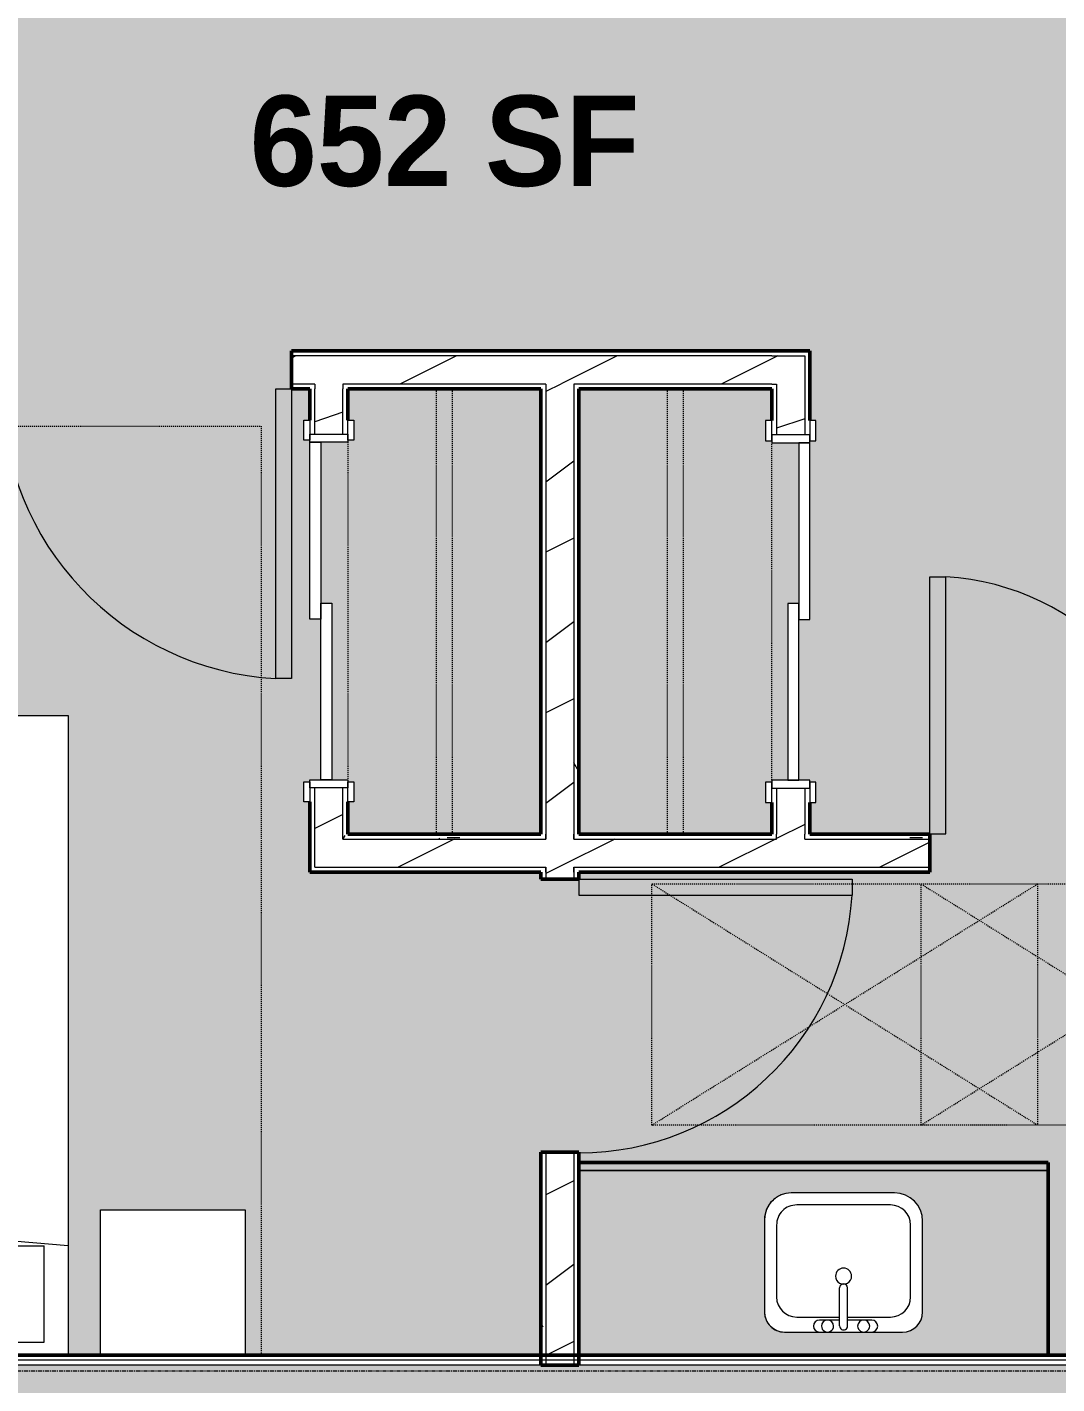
# Model space of a CAD drawing. Header units: inches. Extents: x -4294 to -464, y 9706 to 12475.
# Drawn here: x -3681 to -3552.9, y 10837.6 to 11006.4 of the extents above; entities that cross this region are included whole.
import ezdxf

# ---------------------------------------------------------------- set-up
doc = ezdxf.new("R2010")
doc.units = ezdxf.units.IN
doc.header["$MEASUREMENT"] = 0
doc.linetypes.add('Dash', pattern=[0.25, 0.125, -0.125])
doc.linetypes.add('Grid Line 1_2_', pattern=[0.875, 0.5, -0.125, 0.125, -0.125])
for name, color, linetype, lineweight in [('0-1', 7, 'Continuous', 5), ('0-3', 90, 'Continuous', 13), ('A-ANNO-DIMS', 211, 'Continuous', 9), ('A-ANNO-DIMS-120', 211, 'Continuous', 9), ('A-AREA-IDEN', 2, 'Continuous', 9), ('A-AREA-PATT-6', 41, 'Continuous', 9), ('A-DOOR-1', 7, 'Continuous', 9), ('A-DOOR-2', 130, 'Continuous', 20), ('A-DOOR-FRAM-1', 130, 'Continuous', 20), ('A-GENM-HDLN-1', 7, 'Dash', 9), ('A-WALL', 113, 'Continuous', 13), ('A-WALL-3', 250, 'Continuous', 50), ('A-WALL-4', 90, 'Continuous', 13), ('A-WALL-PATT-1', 7, 'Continuous', 9), ('A-WALL-PATT-2', 8, 'Continuous', 9), ('A-WALL-PATT-5', 111, 'Continuous', 9), ('I-FURN-2', 7, 'Continuous', 9), ('I-FURN-HDLN-1', 7, 'Dash', 9), ('I-WALL-2', 2, 'Continuous', 50), ('P-SANR-FIXT-1', 7, 'Continuous', 9), ('Q-CASE-1', 53, 'Continuous', 9), ('Q-CASE-2', 250, 'Continuous', 50), ('Q-CASE-3', 7, 'Continuous', 9), ('Q-CASE-HDLN-1', 7, 'Dash', 9), ('S-GRID-1', 1, 'Grid Line 1_2_', 9)]:
    doc.layers.add(name, color=color, linetype=linetype, lineweight=lineweight)
doc.styles.add('Century Gothic', font='ufonts.com_century-gothic.ttf', dxfattribs={"height": 11.25})
doc.styles.add('Century Gothic_B', font='GOTHICB.TTF', dxfattribs={"height": 11.25})
doc.dimstyles.new('OD__1_8__Tol__', dxfattribs={"dimscale": 12, "dimtxt": 11.746893, "dimasz": 1.25, "dimexe": 0.9375, "dimexo": 0.625, "dimgap": 0.15625, "dimtad": 1, "dimdec": 3, "dimrnd": 0.125, "dimzin": 3, "dimdsep": 46, "dimlunit": 4, "dimtxsty": 'Century Gothic', "dimblk1": 'OBLIQUE', "dimblk2": 'OBLIQUE', "dimsah": 1, "dimcen": 0.09, "dimdle": 0.9375, "dimazin": 0, "dimtfac": 1, "dimtdec": 4, "dimtix": 1, "dimtmove": 0, "dimatfit": 3, "dimfxl": 1, "dimtvp": 1, "dimtfill": 1, "dimfrac": 2, "dimtolj": 1, "dimtzin": 0, "dimarcsym": 2})
pattern_1 = [(0, (0, 0), (38.4, 9.6), [1.584, -27.216, 1.584, -27.216, -153.6]), (0, (0, 0), (38.4, 9.6), [-57.6, 1.584, -56.016, 1.584, -27.216, -67.2]), (0, (0, 0), (38.4, 9.6), [-144, 1.584, -17.616, 1.584, -46.416]), (120, (14.4, 4.8), (-27.513844, 28.4553755), [1.584, -27.216, 1.584, -27.216, -153.6]), (120, (14.4, 4.8), (-27.513844, 28.4553755), [-57.6, 1.584, -56.016, 1.584, -27.216, -67.2]), (120, (14.4, 4.8), (-27.513844, 28.4553755), [-144, 1.584, -17.616, 1.584, -46.416]), (240, (19.2, 24), (-10.886156, -38.0553755), [1.584, -27.216, 1.584, -27.216, -153.6]), (240, (19.2, 24), (-10.886156, -38.0553755), [-57.6, 1.584, -56.016, 1.584, -27.216, -67.2]), (240, (19.2, 24), (-10.886156, -38.0553755), [-144, 1.584, -17.616, 1.584, -46.416])]
pattern_2 = [(216.87, (7.997, 19.992), (59.9755286, 39.9843071), [9.996, -89.964]), (206.565, (19.992, 13.994), (-19.991807, -19.992219), [22.352, -22.352]), (198.435, (19.992, 3.998), (-39.983821, -19.991955), [12.644, -50.576])]

# ---------------------------------------------------------------- blocks, each defined once
blk = doc.blocks.new('Single-Flush - 32_ x 84_-1372863-FLOOR PLAN - 1ST FLOOR')
at = {"layer": 'A-DOOR-1'}
blk.add_arc((16, -2.38), 32.07, 180, 266.4241, dxfattribs=at)
at = {"layer": 'A-DOOR-2'}
for p, q in [((14, -2.38), (14, -34.38)), ((16, -2.38), (14, -2.38)), ((16, -2.38), (16, -34.38)), ((16, -34.38), (14, -34.38))]:
    blk.add_line(p, q, dxfattribs=at)
blk = doc.blocks.new('Bed-Standard - King 78_ x 80_-1379907-FLOOR PLAN - 1ST FLOOR')
at = {"layer": 'I-FURN-2'}
for p, q in [((-28.31, 41.8), (49.69, 41.8)), ((-28.31, -37.81), (-28.31, 41.8)), ((49.69, 41.8), (49.69, -37.81)), ((49.69, -24.2), (-28.31, -17.63)), ((-25.31, -24.2), (46.69, -24.2)), ((-25.31, -36.2), (-25.31, -24.2)), ((46.69, -36.2), (46.69, -24.2)), ((-25.31, -36.2), (46.69, -36.2))]:
    blk.add_line(p, q, dxfattribs=at)
at = {"layer": 'I-FURN-HDLN-1'}
for p, q in [((-64.31, 77.8), (73.69, 77.8)), ((-64.31, 58.68), (-64.31, 77.8)), ((73.69, 77.8), (73.69, -37.81)), ((-64.31, 21.24), (-64.31, 51.24)), ((-64.31, -37.81), (-64.31, 14.48))]:
    blk.add_line(p, q, dxfattribs=at)
blk = doc.blocks.new('Table-Night Stand - 18_ x 18_ x 24_-1372838-FLOOR PLAN - 1ST FLOOR')
at = {"layer": 'I-FURN-2'}
for p, q in [((0.15, 0), (18.15, 0)), ((0.15, -18), (0.15, 0)), ((18.15, 0), (18.15, -18)), ((18.15, -18), (0.15, -18))]:
    blk.add_line(p, q, dxfattribs=at)
blk = doc.blocks.new('FOLDING_SLIDING CLOSET - 42_ x 80_-1372841-FLOOR PLAN - 1ST FLOOR')
at = {"layer": 'A-DOOR-1'}
for p, q in [((-23.75, 3.25), (-21.25, 3.25)), ((-23.75, 2.5), (-23.75, 3.25)), ((-21.25, 2.5), (-23.75, 2.5)), ((-21.25, 3.25), (-21.25, 2.5)), ((21.25, 3.25), (23.75, 3.25)), ((21.25, 2.5), (21.25, 3.25)), ((23.75, 2.5), (21.25, 2.5)), ((23.75, 3.25), (23.75, 2.5)), ((-23.75, -2.25), (-21.25, -2.25)), ((-23.75, -3), (-23.75, -2.25)), ((-21.25, -3), (-23.75, -3)), ((-21.25, -2.25), (-21.25, -3)), ((21.25, -2.25), (23.75, -2.25)), ((21.25, -3), (21.25, -2.25)), ((23.75, -3), (21.25, -3)), ((23.75, -2.25), (23.75, -3))]:
    blk.add_line(p, q, dxfattribs=at)
at = {"layer": 'A-DOOR-2'}
for p, q in [((-1, 0.5), (21, 0.5)), ((-1, -0.88), (-1, 0.5)), ((21, 0.5), (21, -0.88)), ((-21, -0.88), (1, -0.88)), ((-21, -2.25), (-21, -0.88)), ((21, -0.88), (-1, -0.88)), ((1, -0.88), (1, -2.25)), ((1, -2.25), (-21, -2.25))]:
    blk.add_line(p, q, dxfattribs=at)
at = {"layer": 'A-DOOR-FRAM-1'}
for p, q in [((-22, 2.5), (-21, 2.5)), ((-22, -2.25), (-22, 2.5)), ((-21, 2.5), (-21, -2.25)), ((21, 2.5), (22, 2.5)), ((21, -2.25), (21, 2.5)), ((22, 2.5), (22, -2.25)), ((-21, -2.25), (-22, -2.25)), ((22, -2.25), (21, -2.25))]:
    blk.add_line(p, q, dxfattribs=at)
blk = doc.blocks.new('OD_CW_Closet - OD_CW_Closet-1895922-FLOOR PLAN - 1ST FLOOR')
at = {"layer": 'Q-CASE-HDLN-1'}
for p, q in [((56.11, 24), (0.74, 24)), ((0.74, 24), (0.74, 0)), ((56.11, 0), (56.11, 24)), ((0.74, 13), (56.11, 13)), ((0.74, 11), (56.11, 11)), ((0.74, 0), (4.61, 0)), ((7.36, 0), (49.36, 0)), ((52.11, 0), (56.11, 0))]:
    blk.add_line(p, q, dxfattribs=at)
blk = doc.blocks.new('FOLDING_SLIDING CLOSET - 42_ x 80_-1372832-FLOOR PLAN - 1ST FLOOR')
at = {"layer": 'A-DOOR-1'}
for p, q in [((-21.25, 3), (-23.75, 3)), ((-23.75, 3), (-23.75, 2.25)), ((-23.75, 2.25), (-21.25, 2.25)), ((-21.25, 2.25), (-21.25, 3)), ((23.75, 3), (21.25, 3)), ((21.25, 3), (21.25, 2.25)), ((21.25, 2.25), (23.75, 2.25)), ((23.75, 2.25), (23.75, 3)), ((-21.25, -2.5), (-23.75, -2.5)), ((-23.75, -2.5), (-23.75, -3.25)), ((-23.75, -3.25), (-21.25, -3.25)), ((-21.25, -3.25), (-21.25, -2.5)), ((23.75, -2.5), (21.25, -2.5)), ((21.25, -2.5), (21.25, -3.25)), ((21.25, -3.25), (23.75, -3.25)), ((23.75, -3.25), (23.75, -2.5))]:
    blk.add_line(p, q, dxfattribs=at)
at = {"layer": 'A-DOOR-2'}
for p, q in [((1, 2.25), (-21, 2.25)), ((-21, 2.25), (-21, 0.87)), ((1, 0.87), (1, 2.25)), ((-21, 0.87), (1, 0.87)), ((21, 0.87), (-1, 0.87)), ((-1, 0.87), (-1, -0.5)), ((21, -0.5), (21, 0.87)), ((-1, -0.5), (21, -0.5))]:
    blk.add_line(p, q, dxfattribs=at)
at = {"layer": 'A-DOOR-FRAM-1'}
for p, q in [((-21, 2.25), (-22, 2.25)), ((-22, 2.25), (-22, -2.5)), ((-21, -2.5), (-21, 2.25)), ((21, 2.25), (21, -2.5)), ((22, 2.25), (21, 2.25)), ((22, -2.5), (22, 2.25)), ((-22, -2.5), (-21, -2.5)), ((21, -2.5), (22, -2.5))]:
    blk.add_line(p, q, dxfattribs=at)
blk = doc.blocks.new('OD_CW_Closet - OD_CW_Closet-V14-FLOOR PLAN - 1ST FLOOR')
at = {"layer": 'Q-CASE-HDLN-1'}
for p, q in [((4.68, 24), (0.74, 24)), ((0.74, 24), (0.74, 0)), ((49.43, 24), (7.43, 24)), ((56.11, 24), (52.18, 24)), ((56.11, 0), (56.11, 24)), ((0.74, 13), (56.11, 13)), ((0.74, 11), (56.11, 11)), ((0.74, 0), (56.11, 0))]:
    blk.add_line(p, q, dxfattribs=at)
blk = doc.blocks.new('Single-Flush - 36_ x 84_-1372824-FLOOR PLAN - 1ST FLOOR')
at = {"layer": 'A-DOOR-1'}
blk.add_arc((18, -2.38), 36.07, 180, 266.8211, dxfattribs=at)
at = {"layer": 'A-DOOR-2'}
for p, q in [((16, -2.38), (16, -38.39)), ((18, -2.38), (16, -2.38)), ((18, -2.38), (18, -38.39)), ((18, -38.39), (16, -38.39))]:
    blk.add_line(p, q, dxfattribs=at)
blk = doc.blocks.new('M_Sink Vanity-Square - 500 x 440mm-1352614-FLOOR PLAN - 1ST FLOOR')
at = {"layer": 'P-SANR-FIXT-1'}
for p, q in [((7.96, 7.09), (-6.72, 7.09)), ((7.96, 7.09), (-6.72, 7.09)), ((3.62, 7.09), (-2.88, 7.09)), ((0.12, 5.22), (-5.22, 5.22)), ((-2.88, 5.59), (0.12, 5.59)), ((0.12, 6.33), (0.12, 1.59)), ((1.12, 6.33), (1.12, 1.59)), ((1.12, 5.59), (3.62, 5.59)), ((6.46, 5.22), (1.12, 5.22)), ((-9.22, 4.59), (-9.22, -6.73)), ((-9.22, 4.59), (-9.22, -6.73)), ((10.46, -6.91), (10.46, 4.59)), ((10.46, -6.91), (10.46, 4.59)), ((-7.72, 2.72), (-7.72, -6.23)), ((8.96, -6.23), (8.96, 2.72)), ((-5.22, -8.73), (6.46, -8.73)), ((-5.72, -10.23), (7.14, -10.23)), ((-5.72, -10.23), (7.14, -10.23))]:
    blk.add_line(p, q, dxfattribs=at)
for centre, radius, start, end in [((-6.72, 4.59), 2.5, 90, 180), ((-6.72, 4.59), 2.5, 90, 180), ((-2.88, 6.34), 0.75, 90, 270), ((-1.88, 6.34), 0.75, 360, 180), ((0.62, 6.33), 0.5, 360, 180), ((2.62, 6.34), 0.75, 360, 180), ((3.62, 6.34), 0.75, 270, 90), ((7.96, 4.59), 2.5, 0, 90), ((7.96, 4.59), 2.5, 360, 90), ((-5.22, 2.72), 2.5, 90, 180), ((-1.88, 6.34), 0.75, 180, 0), ((2.62, 6.34), 0.75, 180, 360), ((6.46, 2.72), 2.5, 0, 90), ((0.62, 0.13), 1, 360, 180), ((0.62, 0.13), 1, 180, 0), ((0.62, 1.59), 0.5, 180, 0), ((-5.72, -6.73), 3.5, 180, 270), ((-5.72, -6.73), 3.5, 180, 270), ((-5.22, -6.23), 2.5, 180, 270), ((6.46, -6.23), 2.5, 270, 0), ((7.14, -6.91), 3.32, 270, 360), ((7.14, -6.91), 3.32, 270, 0)]:
    blk.add_arc(centre, radius, start, end, dxfattribs=at)
blk = doc.blocks.new('OD_CW_Base Cabinet - OD_CW_Base Cabinet-1913600-FLOOR PLAN - 1ST FLOOR')
at = {"layer": 'Q-CASE-1'}
blk.add_hatch(color=256, dxfattribs=at).paths.add_polyline_path([(35.63, -1), (59.14, -1), (59.14, 0), (0.74, 0), (0.74, -1)], flags=0)
h = blk.add_hatch(color=256, dxfattribs=at)
h.paths.add_polyline_path([(0.74, -24), (59.14, -24), (59.14, -1), (0.74, -1), (0.74, -21.13)], flags=0)
h.paths.add_polyline_path([(41.03, -21.13), (26.35, -21.13), (25.7, -21.04), (25.1, -20.79), (24.58, -20.39), (24.18, -19.88), (23.93, -19.27), (23.85, -18.63), (23.85, -7.12), (23.96, -6.26), (24.29, -5.46), (24.82, -4.77), (25.51, -4.25), (26.35, -3.91), (27.17, -3.8), (40.03, -3.8), (41.03, -3.96), (41.78, -4.27), (42.51, -4.83), (43.06, -5.55), (43.41, -6.4), (43.53, -7.3), (43.53, -18.63), (43.45, -19.27), (43.2, -19.88), (42.8, -20.39), (42.28, -20.79), (41.68, -21.04)], flags=0)
at = {"layer": 'Q-CASE-2'}
for p, q in [((0.74, 0), (59.14, 0)), ((59.14, 0), (59.14, -24))]:
    blk.add_line(p, q, dxfattribs=at)
at = {"layer": 'Q-CASE-3'}
for p, q in [((0.74, 0), (59.14, 0)), ((59.14, -1), (0.74, -1)), ((0.74, -1), (59.14, -1)), ((59.14, 0), (59.14, -1)), ((59.14, -1), (59.14, -24))]:
    blk.add_line(p, q, dxfattribs=at)
blk = doc.blocks.new('ADA Clearances - 30_x48_-V71-FLOOR PLAN - 1ST FLOOR')
at = {"layer": 'A-GENM-HDLN-1'}
for p, q in [((15, 24), (-15, -24)), ((-15, 24), (15, -24)), ((-15, -5.48), (-15, 24)), ((-15, 24), (15, 24)), ((15, 24), (15, -24)), ((-15, -24), (-15, -14.12)), ((15, -24), (-15, -24))]:
    blk.add_line(p, q, dxfattribs=at)
blk = doc.blocks.new('ADA Clearances - 30_x48_-1721104-FLOOR PLAN - 1ST FLOOR')
at = {"layer": 'A-GENM-HDLN-1'}
for p, q in [((15, 24), (-15, -24)), ((-15, 24), (15, -24)), ((-15, -24), (-15, 24)), ((-15, 24), (15, 24)), ((15, 24), (15, -24)), ((15, -24), (-15, -24))]:
    blk.add_line(p, q, dxfattribs=at)
blk = doc.blocks.new('Single-Flush - 34_ x 84_-1372834-FLOOR PLAN - 1ST FLOOR')
at = {"layer": 'A-DOOR-1'}
blk.add_arc((17, -2.38), 34.07, 180, 266.6343, dxfattribs=at)
at = {"layer": 'A-DOOR-2'}
for p, q in [((15, -2.38), (15, -36.38)), ((17, -2.38), (15, -2.38)), ((17, -2.38), (17, -36.38)), ((17, -36.38), (15, -36.38))]:
    blk.add_line(p, q, dxfattribs=at)
blk = doc.blocks.new('CTR - 1st Phase - Unit Layouts_rvt-1-FLOOR PLAN - 1ST FLOOR')
at = {"layer": 'A-WALL-PATT-1'}
h = blk.add_hatch(dxfattribs=at)
h.set_pattern_fill('FP_3', color=256, style=0, pattern_type=2)
h.set_pattern_definition(pattern_1)
h.paths.add_polyline_path([(-3641.75, 10965.54), (-3641.12, 10965.54), (-3641.12, 10966.17), (-3648.12, 10966.17), (-3648.12, 10965.54), (-3642.72, 10965.54)], flags=0)
h.paths.add_polyline_path([(-3780.55, 10965.54), (-3684.12, 10965.54), (-3684.12, 10966.17), (-3822.41, 10966.17), (-3822.41, 10965.54), (-3808.11, 10965.54)], flags=0)
h = blk.add_hatch(dxfattribs=at)
h.set_pattern_fill('FP_3', color=256, style=0, pattern_type=2)
h.set_pattern_definition(pattern_1)
h.paths.add_polyline_path([(-3648.12, 10961.42), (-3645.25, 10961.42), (-3645.25, 10962.04), (-3648.12, 10962.04)], flags=0)
h.paths.add_polyline_path([(-3780.55, 10961.42), (-3684.12, 10961.42), (-3684.12, 10962.04), (-3822.41, 10962.04), (-3822.41, 10961.42), (-3808.11, 10961.42)], flags=0)
h = blk.add_hatch(dxfattribs=at)
h.set_pattern_fill('FP_3', color=256, style=0, pattern_type=2)
h.set_pattern_definition(pattern_1)
h.paths.add_polyline_path([(-3612.37, 10961.42), (-3588.37, 10961.42), (-3588.37, 10962.04), (-3613, 10962.04), (-3613, 10961.42)], flags=0)
h.paths.add_polyline_path([(-3617.12, 10961.42), (-3616.5, 10961.42), (-3616.5, 10962.04), (-3641.12, 10962.04), (-3641.12, 10961.42), (-3617.4, 10961.42)], flags=0)
h = blk.add_hatch(dxfattribs=at)
h.set_pattern_fill('FP_3', color=256, style=0, pattern_type=2)
h.set_pattern_definition(pattern_1)
h.paths.add_polyline_path([(-3616.5, 10841.19), (-3616.5, 10866.44), (-3617.12, 10866.44), (-3617.12, 10841.19), (-3616.53, 10841.19)], flags=0)
h.paths.add_polyline_path([(-3617.12, 10900.44), (-3616.5, 10900.44), (-3616.5, 10901.29), (-3617.12, 10901.29), (-3617.12, 10901.18)], flags=0)
h.paths.add_polyline_path([(-3617.12, 10906.04), (-3616.5, 10906.04), (-3616.5, 10961.42), (-3617.12, 10961.42), (-3617.12, 10910.22)], flags=0)
h = blk.add_hatch(dxfattribs=at)
h.set_pattern_fill('FP_3', color=256, style=0, pattern_type=2)
h.set_pattern_definition(pattern_1)
h.paths.add_polyline_path([(-3612.4, 10841.19), (-3612.37, 10841.19), (-3612.37, 10866.44), (-3613, 10866.44), (-3613, 10841.19)], flags=0)
h.paths.add_polyline_path([(-3613, 10900.44), (-3612.37, 10900.44), (-3612.37, 10901.29), (-3613, 10901.29)], flags=0)
h.paths.add_polyline_path([(-3612.37, 10906.04), (-3612.37, 10961.42), (-3613, 10961.42), (-3613, 10906.04)], flags=0)
h = blk.add_hatch(dxfattribs=at)
h.set_pattern_fill('FP_3', color=256, style=0, pattern_type=2)
h.set_pattern_definition(pattern_1)
h.paths.add_polyline_path([(-3491.2, 10905.42), (-3483.97, 10905.44), (-3483.97, 10906.04), (-3517.65, 10906.04), (-3517.65, 10905.42), (-3504.9, 10905.42)], flags=0)
h.paths.add_polyline_path([(-3536.7, 10905.42), (-3521.15, 10905.42), (-3521.15, 10906.04), (-3536.7, 10906.04)], flags=0)
h.paths.add_polyline_path([(-3588.13, 10905.42), (-3587.75, 10905.42), (-3587.75, 10906.04), (-3613, 10906.04), (-3613, 10905.42), (-3612.37, 10905.42)], flags=0)
h.paths.add_polyline_path([(-3584.25, 10905.42), (-3568.7, 10905.42), (-3568.7, 10906.04), (-3584.25, 10906.04)], flags=0)
h.paths.add_polyline_path([(-3617.12, 10905.42), (-3616.5, 10905.42), (-3616.5, 10906.04), (-3641.75, 10906.04), (-3641.75, 10905.42)], flags=0)
h = blk.add_hatch(dxfattribs=at)
h.set_pattern_fill('FP_3', color=256, style=0, pattern_type=2)
h.set_pattern_definition(pattern_1)
h.paths.add_polyline_path([(-3521.15, 10901.29), (-3483.97, 10901.29), (-3483.97, 10901.92), (-3536.7, 10901.92), (-3536.7, 10901.29)], flags=0)
h.paths.add_polyline_path([(-3612.37, 10901.29), (-3568.7, 10901.29), (-3568.7, 10901.92), (-3613, 10901.92), (-3613, 10901.29)], flags=0)
h.paths.add_polyline_path([(-3642.72, 10901.29), (-3616.5, 10901.29), (-3616.5, 10901.92), (-3645.87, 10901.92), (-3645.87, 10901.29), (-3645.25, 10901.29)], flags=0)
at = {"layer": 'A-WALL-PATT-2'}
h = blk.add_hatch(dxfattribs=at)
h.set_pattern_fill('FP_7', color=256, style=0, pattern_type=2)
h.set_pattern_definition(pattern_2)
h.paths.add_polyline_path([(-3641.75, 10962.04), (-3641.75, 10965.54), (-3648.12, 10965.54), (-3648.12, 10962.04), (-3642.72, 10962.04)], flags=0)
h.paths.add_polyline_path([(-3780.55, 10962.04), (-3684.12, 10962.04), (-3684.12, 10965.54), (-3822.41, 10965.54), (-3822.41, 10962.04), (-3808.11, 10962.04)], flags=0)
h = blk.add_hatch(dxfattribs=at)
h.set_pattern_fill('FP_7', color=256, style=0, pattern_type=2)
h.set_pattern_definition(pattern_2)
h.paths.add_polyline_path([(-3641.12, 10962.04), (-3587.75, 10962.06), (-3587.75, 10965.54), (-3641.75, 10965.54), (-3641.75, 10962.04)], flags=0)
h = blk.add_hatch(dxfattribs=at)
h.set_pattern_fill('FP_7', color=256, style=0, pattern_type=2)
h.set_pattern_definition(pattern_2)
h.paths.add_polyline_path([(-3587.59, 10905.42), (-3584.25, 10905.42), (-3584.25, 10911.73), (-3587.75, 10911.73), (-3587.75, 10905.42)], flags=0)
h.paths.add_polyline_path([(-3587.75, 10955.73), (-3584.25, 10955.73), (-3584.25, 10965.54), (-3587.75, 10965.54), (-3587.75, 10962.04)], flags=0)
h = blk.add_hatch(dxfattribs=at)
h.set_pattern_fill('FP_7', color=256, style=0, pattern_type=2)
h.set_pattern_definition(pattern_2)
h.paths.add_polyline_path([(-3645.25, 10905.42), (-3641.75, 10905.42), (-3641.75, 10911.79), (-3645.25, 10911.79), (-3645.25, 10906.04)], flags=0)
h.paths.add_polyline_path([(-3641.75, 10955.79), (-3641.75, 10962.04), (-3645.25, 10962.04), (-3645.25, 10955.79), (-3642.72, 10955.79)], flags=0)
h = blk.add_hatch(dxfattribs=at)
h.set_pattern_fill('FP_7', color=256, style=0, pattern_type=2)
h.set_pattern_definition(pattern_2)
h.paths.add_polyline_path([(-3613, 10841.19), (-3613, 10866.44), (-3616.5, 10866.44), (-3616.5, 10841.19), (-3613.16, 10841.19)], flags=0)
h.paths.add_polyline_path([(-3616.5, 10900.44), (-3613, 10900.44), (-3613, 10901.92), (-3616.5, 10901.92), (-3616.5, 10901.29)], flags=0)
h.paths.add_polyline_path([(-3615.16, 10905.42), (-3613, 10905.42), (-3613, 10962.04), (-3616.5, 10962.04), (-3616.5, 10905.42)], flags=0)
h = blk.add_hatch(dxfattribs=at)
h.set_pattern_fill('FP_7', color=256, style=0, pattern_type=2)
h.set_pattern_definition(pattern_2)
h.paths.add_polyline_path([(-3491.2, 10901.92), (-3482.72, 10901.92), (-3482.72, 10905.42), (-3536.7, 10905.42), (-3536.7, 10901.92), (-3504.9, 10901.92)], flags=0)
h.paths.add_polyline_path([(-3613, 10901.92), (-3568.7, 10901.92), (-3568.7, 10905.42), (-3645.25, 10905.42), (-3645.25, 10901.92), (-3615.16, 10901.92)], flags=0)
at = {"layer": 'A-WALL-3'}
for p, q in [((-3641.12, 10966.17), (-3648.12, 10966.17)), ((-3648.12, 10966.17), (-3648.12, 10961.42)), ((-3588.37, 10966.17), (-3641.12, 10966.17)), ((-3584.25, 10966.17), (-3588.37, 10966.17)), ((-3583.62, 10966.17), (-3584.25, 10966.17)), ((-3583.62, 10957.48), (-3583.62, 10966.17)), ((-3648.12, 10961.42), (-3645.87, 10961.42)), ((-3645.87, 10961.42), (-3645.87, 10957.54)), ((-3641.12, 10961.42), (-3617.12, 10961.42)), ((-3641.12, 10957.54), (-3641.12, 10961.42)), ((-3617.12, 10961.42), (-3617.12, 10906.04)), ((-3612.37, 10961.42), (-3588.37, 10961.42)), ((-3612.37, 10906.04), (-3612.37, 10961.42)), ((-3588.37, 10961.42), (-3588.37, 10957.48)), ((-3645.87, 10910.04), (-3645.87, 10906.04)), ((-3641.12, 10906.04), (-3641.12, 10910.04)), ((-3588.37, 10909.98), (-3588.37, 10906.04)), ((-3583.62, 10906.04), (-3583.62, 10909.98)), ((-3645.87, 10906.04), (-3645.87, 10901.92)), ((-3617.12, 10906.04), (-3641.12, 10906.04)), ((-3588.37, 10906.04), (-3612.37, 10906.04)), ((-3568.7, 10906.04), (-3583.62, 10906.04)), ((-3568.7, 10901.29), (-3568.7, 10906.04)), ((-3645.87, 10901.92), (-3645.87, 10901.29)), ((-3645.87, 10901.29), (-3617.12, 10901.29)), ((-3617.12, 10901.29), (-3617.12, 10900.44)), ((-3612.37, 10901.29), (-3568.7, 10901.29)), ((-3612.37, 10900.44), (-3612.37, 10901.29)), ((-3617.12, 10900.44), (-3612.37, 10900.44)), ((-3612.37, 10866.44), (-3617.12, 10866.44)), ((-3617.12, 10866.44), (-3617.12, 10839.94)), ((-3612.37, 10839.94), (-3612.37, 10866.44)), ((-3617.12, 10839.94), (-3612.37, 10839.94))]:
    blk.add_line(p, q, dxfattribs=at)
at = {"layer": 'A-WALL-4'}
for p, q in [((-3641.75, 10965.54), (-3648.12, 10965.54)), ((-3641.12, 10965.54), (-3641.75, 10965.54)), ((-3588.37, 10965.54), (-3641.12, 10965.54)), ((-3588.37, 10965.54), (-3587.75, 10965.54)), ((-3587.75, 10965.54), (-3584.25, 10965.54)), ((-3584.25, 10965.54), (-3584.25, 10955.73)), ((-3645.25, 10962.04), (-3648.12, 10962.04)), ((-3645.25, 10962.04), (-3645.25, 10961.42)), ((-3645.25, 10955.79), (-3645.25, 10961.42)), ((-3641.12, 10962.04), (-3641.75, 10962.04)), ((-3641.75, 10962.04), (-3641.75, 10961.42)), ((-3641.75, 10955.79), (-3641.75, 10961.42)), ((-3616.5, 10962.04), (-3641.12, 10962.04)), ((-3616.5, 10962.04), (-3616.5, 10961.42)), ((-3616.5, 10961.42), (-3616.5, 10906.04)), ((-3588.37, 10962.04), (-3613, 10962.04)), ((-3613, 10962.04), (-3613, 10961.42)), ((-3613, 10961.42), (-3613, 10906.04)), ((-3588.37, 10962.04), (-3587.75, 10962.04)), ((-3587.75, 10962.04), (-3587.75, 10955.73)), ((-3645.25, 10906.04), (-3645.25, 10911.79)), ((-3641.75, 10906.04), (-3641.75, 10911.79)), ((-3587.75, 10911.73), (-3587.75, 10906.04)), ((-3584.25, 10911.73), (-3584.25, 10906.04)), ((-3645.25, 10905.42), (-3645.25, 10906.04)), ((-3641.75, 10905.42), (-3641.75, 10906.04)), ((-3616.5, 10905.42), (-3616.5, 10906.04)), ((-3616.5, 10906.04), (-3616.5, 10905.42)), ((-3613, 10906.04), (-3613, 10905.42)), ((-3613, 10905.42), (-3613, 10906.04)), ((-3587.75, 10905.42), (-3587.75, 10906.04)), ((-3584.25, 10905.42), (-3584.25, 10906.04)), ((-3645.25, 10901.92), (-3645.25, 10905.42)), ((-3641.75, 10905.42), (-3616.5, 10905.42)), ((-3613, 10905.42), (-3587.75, 10905.42)), ((-3584.25, 10905.42), (-3568.7, 10905.42)), ((-3645.25, 10901.92), (-3616.5, 10901.92)), ((-3616.5, 10901.29), (-3616.5, 10901.92)), ((-3616.5, 10901.92), (-3616.5, 10901.29)), ((-3616.5, 10901.29), (-3616.5, 10900.44)), ((-3613, 10901.92), (-3613, 10901.29)), ((-3613, 10901.92), (-3568.7, 10901.92)), ((-3613, 10901.29), (-3613, 10901.92)), ((-3613, 10901.29), (-3613, 10900.44)), ((-3616.5, 10866.44), (-3616.5, 10839.94)), ((-3613, 10866.44), (-3613, 10839.94))]:
    blk.add_line(p, q, dxfattribs=at)
at = {"layer": '0-3'}
for name, p in [('Single-Flush - 36_ x 84_-1372824-FLOOR PLAN - 1ST FLOOR', (-3666.12, 10963.79)), ('Bed-Standard - King 78_ x 80_-1379907-FLOOR PLAN - 1ST FLOOR', (-3725.61, 10879)), ('OD_CW_Base Cabinet - OD_CW_Base Cabinet-1913600-FLOOR PLAN - 1ST FLOOR', (-3613.11, 10865.19)), ('Table-Night Stand - 18_ x 18_ x 24_-1372838-FLOOR PLAN - 1ST FLOOR', (-3672.07, 10859.29))]:
    blk.add_blockref(name, p, dxfattribs=at)
for name, p, rotation in [('OD_CW_Closet - OD_CW_Closet-1895922-FLOOR PLAN - 1ST FLOOR', (-3641.12, 10962.16), 270.0000000000011), ('OD_CW_Closet - OD_CW_Closet-V14-FLOOR PLAN - 1ST FLOOR', (-3612.37, 10962.16), 270.0000000000011), ('FOLDING_SLIDING CLOSET - 42_ x 80_-1372841-FLOOR PLAN - 1ST FLOOR', (-3643.62, 10933.79), 269.999999999997), ('FOLDING_SLIDING CLOSET - 42_ x 80_-1372832-FLOOR PLAN - 1ST FLOOR', (-3585.87, 10933.73), 269.9999999999972), ('Single-Flush - 32_ x 84_-1372863-FLOOR PLAN - 1ST FLOOR', (-3552.7, 10903.67), 180), ('Single-Flush - 34_ x 84_-1372834-FLOOR PLAN - 1ST FLOOR', (-3614.75, 10883.44), 90.00000000000001), ('ADA Clearances - 30_x48_-1721104-FLOOR PLAN - 1ST FLOOR', (-3579.27, 10884.83), 89.9999999999678), ('ADA Clearances - 30_x48_-V71-FLOOR PLAN - 1ST FLOOR', (-3545.77, 10884.83), 89.9999999999678), ('M_Sink Vanity-Square - 500 x 440mm-1352614-FLOOR PLAN - 1ST FLOOR', (-3578.8, 10851.16), 180)]:
    blk.add_blockref(name, p, dxfattribs=dict(at, rotation=rotation))
blk = doc.blocks.new('CTR - 1st Phase - Shell_rvt-1-FLOOR PLAN - 1ST FLOOR')
at = {"layer": 'S-GRID-1'}
blk.add_line((-464.45, 10839.19), (-4232.19, 10839.19), dxfattribs=at)
blk = doc.blocks.new('DIMBLOCK16-FLOOR PLAN - 1ST FLOOR')
at = {"layer": 'A-ANNO-DIMS-120'}
for p, q in [((-3828.32, 11545.4), (-3828.32, 10269.06)), ((-3828.32, 10280.31), (-3828.32, 11545.4)), ((-3338.72, 10283.41), (-3338.72, 10269.06)), ((-3338.72, 10280.31), (-3338.72, 10283.41)), ((-3839.57, 10280.31), (-3338.72, 10280.31))]:
    blk.add_line(p, q, dxfattribs=at)
at = {"layer": 'A-ANNO-DIMS-120', "lineweight": 50}
for p, q in [((-3828.32, 10280.31), (-3820.82, 10287.81)), ((-3338.72, 10280.31), (-3331.22, 10287.81)), ((-3828.32, 10280.31), (-3835.82, 10272.81)), ((-3338.72, 10280.31), (-3346.22, 10272.81))]:
    blk.add_line(p, q, dxfattribs=at)
at = {"layer": 'A-ANNO-DIMS-120', "color": 0, "insert": (-3621.93, 10296.6), "char_height": 11.25, "width": 92.1851, "attachment_point": 1, "line_spacing_factor": 0.984502, "style": 'Century Gothic', "bg_fill": 3, "box_fill_scale": 1.25, "bg_fill_color": 256, "bg_fill_true_color": 13158600, "bg_fill_transparency": 0}
blk.add_mtext('40\' - 9 5/8"', dxfattribs=at)
blk = doc.blocks.new('_Oblique')
at = {"color": 0, "linetype": 'ByBlock', "lineweight": -2}
blk.add_line((-0.5, -0.5), (0.5, 0.5), dxfattribs=at)

msp = doc.modelspace()

# ---------------------------------------------------------------- hatches: boundary and pattern name
at = {"layer": 'A-AREA-PATT-6'}
h = msp.add_hatch(color=256, dxfattribs=at)
h.paths.add_polyline_path([(-3504.9237, 10968.9894), (-3540.9237, 10968.9894), (-3540.9237, 10970.7394), (-3504.9237, 10970.7394)], flags=0)
h.paths.add_polyline_path([(-3552.8089, 10841.1894), (-3545.95, 10841.1894), (-3545.95, 10848.9156), (-3545.823, 10849.88), (-3545.4507, 10850.7787), (-3544.8586, 10851.5505), (-3544.0868, 10852.1426), (-3543.1882, 10852.5149), (-3542.1474, 10852.6418), (-3540.8354, 10852.6418), (-3541.1831, 10855.6656), (-3542.3749, 10856.6656), (-3542.9416, 10857.6656), (-3543.2994, 10859.1751), (-3543.3866, 10859.6694), (-3543.4737, 10860.6656), (-3543.2994, 10862.658), (-3542.7615, 10864.6656), (-3542.0335, 10866.6656), (-3541.0733, 10868.7055), (-3539.7135, 10870.6656), (-3538.7135, 10871.6656), (-3537.8475, 10872.1656), (-3536.4737, 10872.6656), (-3535.4737, 10872.6656), (-3534.1, 10872.1656), (-3533.234, 10871.6656), (-3532.234, 10870.6656), (-3530.8465, 10868.6656), (-3529.6991, 10866.0753), (-3529.186, 10864.6656), (-3528.648, 10862.658), (-3528.4737, 10860.6656), (-3528.648, 10859.1751), (-3528.7379, 10858.6656), (-3529.0058, 10857.6656), (-3529.5726, 10856.6656), (-3530.7644, 10855.6656), (-3531.1121, 10852.6418), (-3529.7237, 10852.6418), (-3528.7593, 10852.5149), (-3527.8606, 10852.1426), (-3527.0889, 10851.5505), (-3526.4967, 10850.7787), (-3526.1245, 10849.88), (-3525.9975, 10848.9156), (-3525.9975, 10841.1894), (-3519.9737, 10841.1894), (-3519.9737, 10843.3253), (-3515.2237, 10843.3253), (-3515.2237, 10841.1894), (-3483.9737, 10841.1894), (-3483.9737, 10863.7003), (-3515.2237, 10863.7003), (-3515.2237, 10863.3253), (-3519.9737, 10863.3253), (-3519.9737, 10868.4503), (-3483.9737, 10868.4503), (-3483.9737, 10901.2926), (-3536.6987, 10901.2926), (-3536.6987, 10906.0426), (-3521.7737, 10906.0426), (-3521.7737, 10907.7386), (-3517.0237, 10907.7386), (-3517.0237, 10906.0426), (-3483.9737, 10906.0426), (-3483.9737, 10959.9894), (-3517.0237, 10959.9894), (-3517.0237, 10937.7386), (-3521.7737, 10937.7926), (-3521.7737, 10964.7394), (-3504.9237, 10964.7394), (-3504.9016, 10968.9894), (-3502.9862, 10968.9894), (-3502.9862, 10969.6144), (-3501.9237, 10969.6144), (-3501.9237, 11004.3644), (-3502.9862, 11004.3644), (-3502.9862, 11004.9894), (-3504.9237, 11004.9894), (-3504.9237, 11033.1894), (-3516.3237, 11033.1894), (-3516.3237, 11068.9394), (-3507.9737, 11068.9394), (-3507.9737, 11123.1894), (-3555.9737, 11123.1894), (-3555.9737, 11050.1676), (-3553.6363, 11050.1456), (-3553.5503, 11050.11), (-3553.4927, 11049.9708), (-3553.4716, 11049.0747), (-3553.2427, 11049.0747), (-3553.2427, 11046.4515), (-3552.9927, 11046.4515), (-3552.9927, 11045.861), (-3553.2427, 11045.861), (-3553.2427, 11045.2704), (-3552.9927, 11045.2704), (-3552.9927, 11044.6799), (-3553.2427, 11044.6799), (-3553.2427, 11044.0893), (-3552.9927, 11044.0893), (-3552.9927, 11043.4988), (-3553.2427, 11043.4988), (-3553.2427, 11042.9082), (-3552.9927, 11042.9082), (-3552.9927, 11042.3177), (-3553.2427, 11042.3177), (-3553.2427, 11032.9266), (-3552.9927, 11032.9266), (-3552.9927, 11031.0252), (-3553.2427, 11031.0252), (-3553.2427, 11027.2606), (-3553.4927, 11027.2606), (-3553.4927, 11026.3645), (-3553.6895, 11026.1676), (-3555.9737, 11026.1676), (-3555.9737, 11013.6144), (-3591.9737, 11013.6144), (-3591.9737, 11040.0958), (-3602.4216, 11040.0958), (-3602.4216, 11056.5958), (-3591.9737, 11056.5958), (-3591.9737, 11068.0958), (-3602.4216, 11068.0958), (-3602.4216, 11084.5958), (-3591.9737, 11084.5958), (-3591.9737, 11096.0958), (-3602.4216, 11096.0958), (-3602.4216, 11112.5958), (-3591.9737, 11112.5958), (-3591.9737, 11123.1894), (-3822.1987, 11123.1894), (-3822.1987, 10966.1676), (-3684.1237, 10966.1676), (-3684.1237, 10961.4176), (-3789.9237, 10961.4176), (-3789.9237, 10957.6769), (-3794.6737, 10957.6769), (-3794.6737, 10961.4176), (-3822.1987, 10961.4176), (-3822.1987, 10898.2269), (-3794.6737, 10898.2269), (-3794.6737, 10900.2394), (-3789.9237, 10900.2394), (-3789.9237, 10893.4769), (-3822.1987, 10893.4769), (-3822.1987, 10841.1894), (-3753.9237, 10841.1894), (-3753.9237, 10920.7926), (-3675.9237, 10920.7926), (-3675.9237, 10841.1894), (-3617.1237, 10841.1894), (-3617.1237, 10866.4394), (-3612.3737, 10866.4394), (-3612.3737, 10865.1894), (-3553.9737, 10865.1894), (-3553.9737, 10841.1894)], flags=0)
h.paths.add_polyline_path([(-3755.8556, 10841.2926), (-3773.8556, 10841.2926), (-3773.8556, 10859.2926), (-3755.8556, 10859.2926)], flags=0)
h.paths.add_polyline_path([(-3671.9237, 10841.2926), (-3671.9237, 10859.2926), (-3653.9237, 10859.2926), (-3653.9237, 10841.2926), (-3670.2883, 10841.2926)], flags=0)
h.paths.add_polyline_path([(-3612.9987, 10900.4394), (-3617.1237, 10900.4394), (-3617.1237, 10901.2926), (-3645.8737, 10901.2926), (-3645.8737, 10910.0426), (-3646.6237, 10910.0426), (-3646.6237, 10912.5426), (-3645.8737, 10912.5426), (-3645.8737, 10912.7926), (-3644.4987, 10912.7926), (-3644.4987, 10932.7926), (-3645.8737, 10932.7926), (-3645.8737, 10955.0426), (-3646.6237, 10955.0426), (-3646.6237, 10957.5426), (-3645.8737, 10957.5426), (-3645.8737, 10961.4176), (-3648.1237, 10961.4176), (-3648.1237, 10966.1676), (-3583.6237, 10966.1676), (-3583.6237, 10957.4801), (-3582.8737, 10957.4801), (-3582.8737, 10954.9801), (-3583.6237, 10954.9801), (-3583.6237, 10932.7301), (-3584.9987, 10932.7301), (-3584.9987, 10912.7301), (-3583.6237, 10912.7301), (-3583.6237, 10912.4801), (-3582.8737, 10912.4801), (-3582.8737, 10909.9801), (-3583.6237, 10909.9801), (-3583.6237, 10906.0426), (-3568.6987, 10906.0426), (-3568.6987, 10901.2926), (-3612.3737, 10901.2926), (-3612.3737, 10900.4394)], flags=0)
h.paths.add_polyline_path([(-3808.1106, 10900.9894), (-3820.9237, 10900.9894), (-3820.9237, 10928.9894), (-3795.6737, 10928.9894), (-3795.6737, 10927.9766), (-3795.1737, 10927.9392), (-3795.1737, 10927.2522), (-3795.6737, 10927.2522), (-3795.6737, 10910.9809), (-3795.1737, 10910.9559), (-3795.1737, 10910.4979), (-3795.6737, 10910.4979), (-3795.6737, 10900.9894)], flags=0)
h.paths.add_polyline_path([(-3640.3737, 10906.0426), (-3617.1237, 10906.0426), (-3617.1237, 10961.4176), (-3641.1237, 10961.4176), (-3641.1237, 10957.5426), (-3640.3737, 10957.5426), (-3640.3737, 10955.0426), (-3641.1237, 10955.0426), (-3641.1237, 10954.7926), (-3644.4987, 10954.7926), (-3644.4987, 10934.7926), (-3643.1237, 10934.7926), (-3643.1237, 10912.7926), (-3641.1237, 10912.7926), (-3641.1237, 10912.5426), (-3640.3737, 10912.5426), (-3640.3737, 10910.0426), (-3641.1237, 10910.0426), (-3641.1237, 10906.0426)], flags=0)
h.paths.add_polyline_path([(-3612.3737, 10906.0426), (-3588.3737, 10906.0426), (-3588.3737, 10909.9801), (-3589.1237, 10909.9801), (-3589.1237, 10912.4801), (-3588.3737, 10912.4801), (-3588.3737, 10912.7301), (-3586.3737, 10912.7301), (-3586.3737, 10934.7301), (-3584.9987, 10934.7301), (-3584.9987, 10954.7301), (-3588.3737, 10954.7301), (-3588.3737, 10954.9801), (-3589.1237, 10954.9801), (-3589.1237, 10957.4801), (-3588.3737, 10957.4801), (-3588.3737, 10961.4176), (-3612.3737, 10961.4176), (-3612.3737, 10910.2236)], flags=0)
h.paths.add_polyline_path([(-3491.1987, 10912.7926), (-3510.6987, 10912.7926), (-3510.6987, 10937.7926), (-3484.6987, 10937.7926), (-3484.6987, 10912.7926)], flags=0)
h.paths.add_polyline_path([(-3789.9237, 10930.2394), (-3794.6737, 10930.2394), (-3794.6737, 10931.6231), (-3821.9487, 10931.6231), (-3821.9487, 10936.3731), (-3794.6737, 10936.3731), (-3794.6737, 10937.6769), (-3789.9237, 10937.6769), (-3789.9237, 10930.9827)], flags=0)
h.paths.add_polyline_path([(-3753.9237, 11022.5176), (-3798.1309, 11022.5176), (-3798.1309, 11057.5176), (-3792.1309, 11057.5176), (-3792.1309, 11058.5176), (-3720.1309, 11058.5176), (-3720.1309, 11057.5176), (-3714.1309, 11057.5176), (-3714.1309, 11022.5176), (-3734.3397, 11022.5176)], flags=0)
h.paths.add_polyline_path([(-3483.9737, 11033.1894), (-3483.9737, 11068.9394), (-3486.3237, 11068.9394), (-3486.3237, 11033.1894)], flags=0)
h.paths.add_polyline_path([(-3669.1309, 11061.8426), (-3704.1309, 11061.8426), (-3704.1309, 11067.8426), (-3705.1309, 11067.8426), (-3705.1309, 11103.8426), (-3704.1309, 11103.8426), (-3704.1309, 11109.8426), (-3669.1309, 11109.8426), (-3669.1309, 11091.4891)], flags=0)
h.paths.add_polyline_path([(-3733.6207, 11106.7608), (-3734.6207, 11106.7926), (-3734.6207, 11110.7926), (-3770.6207, 11110.7926), (-3770.6207, 11106.7926), (-3788.6207, 11106.7926), (-3788.6207, 11122.9176), (-3716.6207, 11122.9176), (-3716.6207, 11106.7926), (-3732.9633, 11106.7608)], flags=0)
at = {"layer": 'A-WALL-PATT-5'}
h = msp.add_hatch(dxfattribs=at)
h.set_pattern_fill('FP_3', color=256, style=0, pattern_type=2)
h.set_pattern_definition(pattern_1)
h.paths.add_polyline_path([(-3822.7237, 10840.5644), (-3483.9737, 10840.5644), (-3483.9737, 10841.1894), (-3822.7237, 10841.1894)], flags=0)
h = msp.add_hatch(dxfattribs=at)
h.set_pattern_fill('FP_3', color=256, style=0, pattern_type=2)
h.set_pattern_definition(pattern_1)
h.paths.add_polyline_path([(-3822.1987, 10839.9394), (-3483.3487, 10839.9394), (-3483.3487, 10840.5644), (-3822.7237, 10840.5644), (-3822.7237, 10839.9394)], flags=0)
h = msp.add_hatch(dxfattribs=at)
h.set_pattern_fill('FP_19', color=256, style=0, pattern_type=2)
h.set_pattern_definition([(161.57, (0.6, 0.6), (-4.80033747, -0.00041462), [0, -34.152, 3.792, 0]), (18.43, (-0.6, 0.6), (-4.80033747, 0.00041462), [0, -34.152, 3.792, 0]), (108.43, (0.6, 0.6), (2.39913218, -12.00105099), [11.382, -26.562]), (71.57, (-0.6, 0.6), (2.39913218, 12.00105099), [11.382, -26.562])])
h.paths.add_polyline_path([(-3822.7237, 10836.4394), (-3482.7237, 10836.4394), (-3482.7237, 10839.9394), (-3822.7237, 10839.9394)], flags=0)

# ---------------------------------------------------------------- linework, layer by layer
at = {"layer": 'A-WALL'}
for p, q in [((-3483.3487, 10840.5644), (-3822.7237, 10840.5644)), ((-3482.7237, 10839.9394), (-3822.7237, 10839.9394))]:
    msp.add_line(p, q, dxfattribs=at)
at = {"layer": 'I-WALL-2'}
msp.add_line((-3483.9737, 10841.1894), (-3822.7237, 10841.1894), dxfattribs=at)

# ---------------------------------------------------------------- block references
at = {"layer": '0-1'}
for name in ['CTR - 1st Phase - Shell_rvt-1-FLOOR PLAN - 1ST FLOOR', 'CTR - 1st Phase - Unit Layouts_rvt-1-FLOOR PLAN - 1ST FLOOR']:
    msp.add_blockref(name, (0, 0), dxfattribs=at)

# ---------------------------------------------------------------- texts
at = {"layer": 'A-AREA-IDEN', "insert": (-3653.3396, 10997.9297), "char_height": 11.25, "width": 57.57, "attachment_point": 1, "style": 'Century Gothic_B'}
msp.add_mtext('652 SF', dxfattribs=at)

# ---------------------------------------------------------------- next in the draw order: dimensions: what is measured, and where the dimension line sits
at = {"layer": 'A-ANNO-DIMS'}
dim = msp.add_linear_dim(base=(-3338.7237, 10280.3076), p1=(-3828.3237, 11552.9019), p2=(-3338.7237, 10290.9142), dimstyle='OD__1_8__Tol__', override={"dimpost": '<>', "dimfxl": 1353.632539}, dxfattribs=at)
dim.commit()
dim.dimension.update_dxf_attribs({"geometry": 'DIMBLOCK16-FLOOR PLAN - 1ST FLOOR', "text_midpoint": (-3583.5237, 10288.7139)})

doc.saveas('drawing.dxf')
